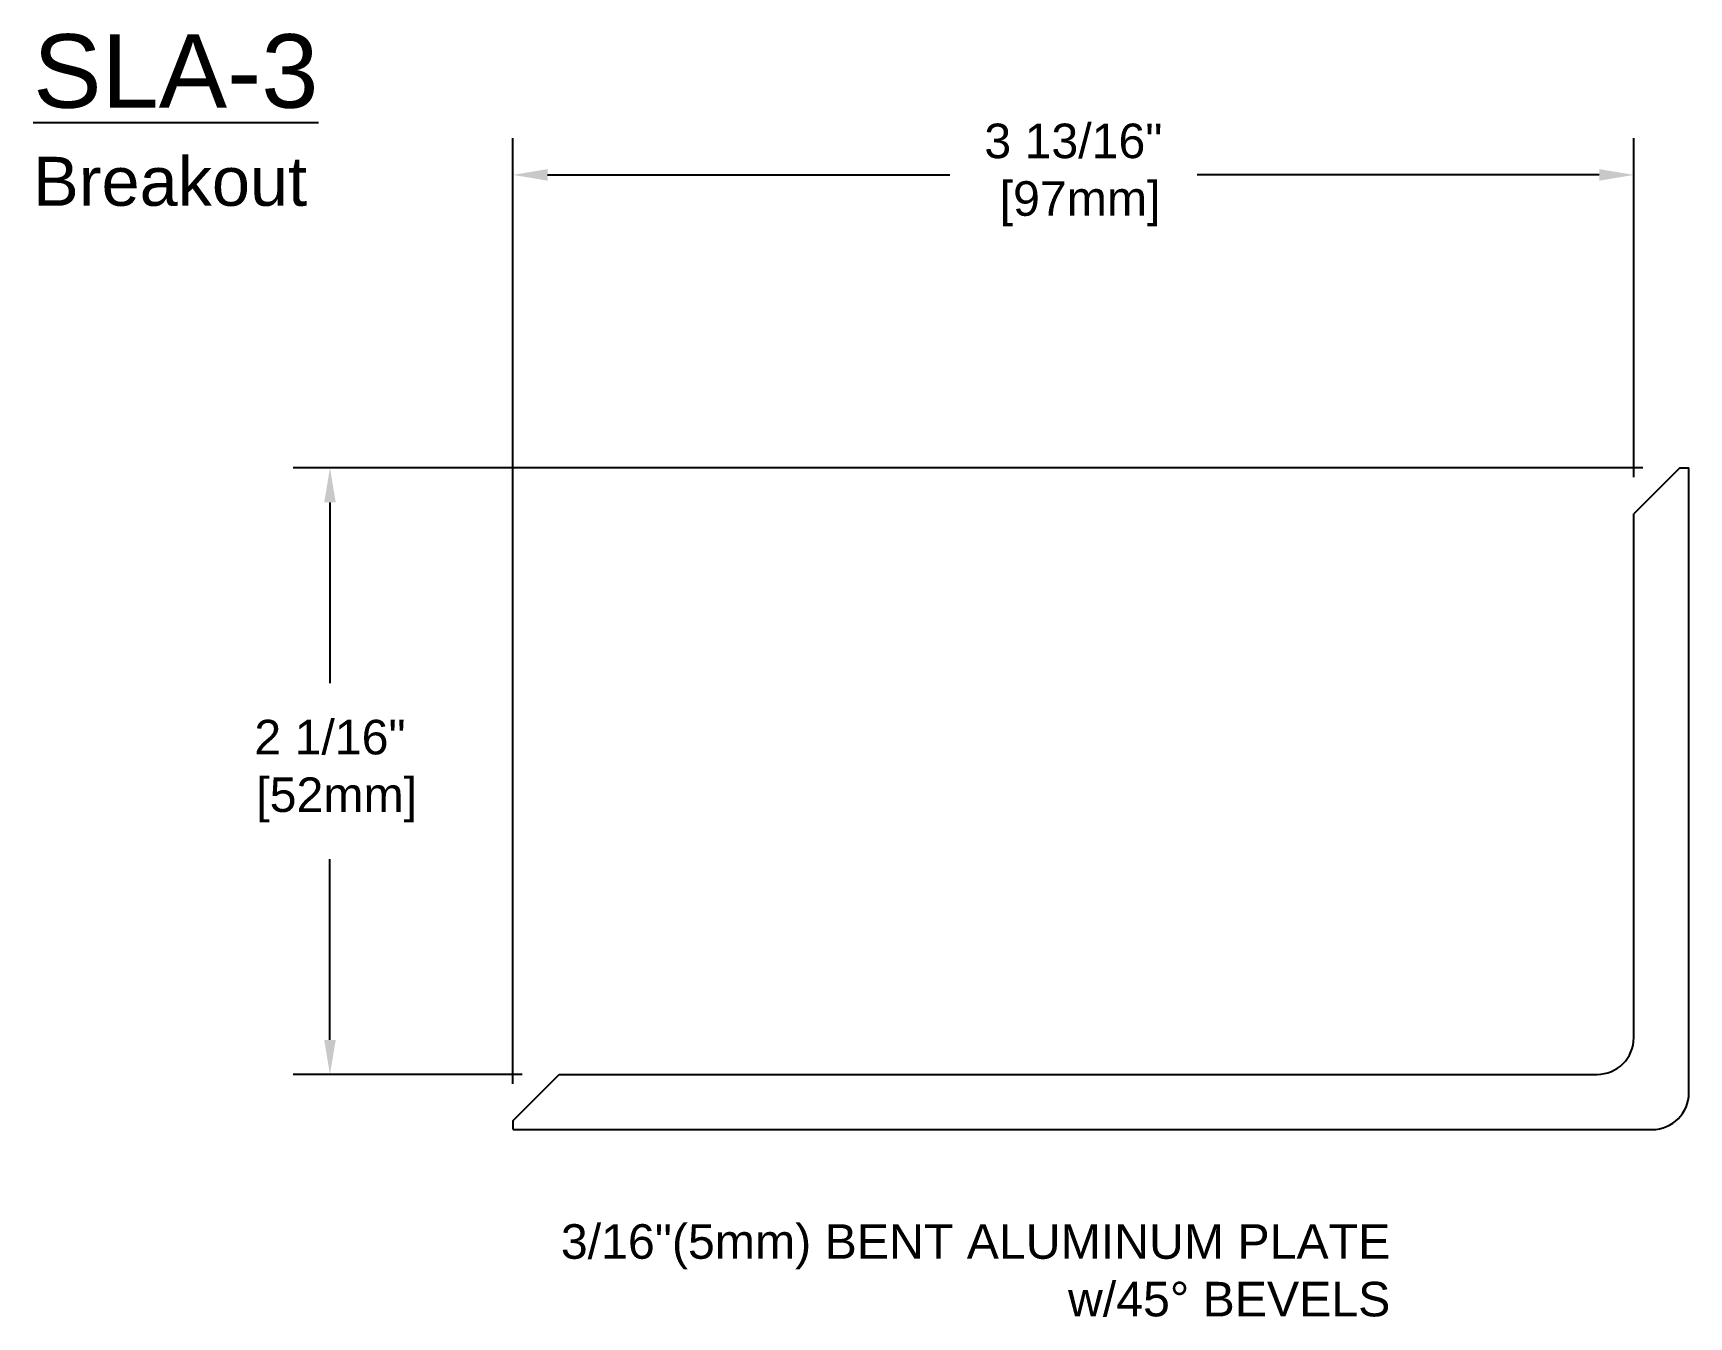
# Model space of a CAD drawing. Header units: inches. Extents: x -5.3 to 16.9, y 1.3 to 9.1.
# Drawn here: x 11.27 to 16.9, y 4.77 to 9.13 of the extents above; entities that cross this region are included whole.
import ezdxf

# ---------------------------------------------------------------- set-up
doc = ezdxf.new("R2010")
doc.units = ezdxf.units.IN
doc.header["$MEASUREMENT"] = 0
for name, color, linetype in [('Conditions', 1, 'Continuous'), ('Dimensions', 3, 'Continuous'), ('Metals', 7, 'Continuous'), ('Text', 2, 'Continuous')]:
    doc.layers.add(name, color=color, linetype=linetype)
doc.styles.add('Arial', font='arial.ttf')
doc.dimstyles.new('ARIAL', dxfattribs={"dimtxt": 0.1175, "dimasz": 0.1175, "dimexe": 0.125, "dimexo": 0.125, "dimgap": 0.125, "dimtad": 0, "dimtih": 1, "dimtoh": 1, "dimdec": 4, "dimzin": 0, "dimdsep": 46, "dimlunit": 4, "dimtxsty": 'Arial', "dimcen": 0.09, "dimadec": 0, "dimazin": 0, "dimtfac": 1, "dimtdec": 4, "dimtofl": 0, "dimtmove": 0, "dimatfit": 3, "dimfxl": 0, "dimfrac": 2, "dimtolj": 1, "dimtzin": 0, "dimarcsym": 0})

# ---------------------------------------------------------------- blocks, each defined once
blk = doc.blocks.new('PLATE4')
at = {"layer": 'Metals'}
for p, q in [((6.7958, 7.8318), (6.6396, 7.6756)), ((6.7958, 7.8318), (6.8271, 7.8318)), ((6.8271, 5.7068), (6.8271, 7.8318)), ((6.6396, 5.8943), (6.6396, 7.6756)), ((2.8271, 5.6125), (2.9839, 5.7693)), ((2.9839, 5.7693), (6.5146, 5.7693)), ((2.8271, 5.5818), (2.8271, 5.6125)), ((2.8271, 5.5818), (6.7021, 5.5818))]:
    blk.add_line(p, q, dxfattribs=at)
for centre in [(6.5146, 5.8943), (6.7021, 5.7068)]:
    blk.add_arc(centre, 0.125, 270, 0, dxfattribs=at)
blk = doc.blocks.new('*D19')
at = {"layer": 'Defpoints', "color": 0}
for p in [(16.7146, 8.6481), (16.7146, 7.4958), (12.9021, 5.4327)]:
    blk.add_point(p, dxfattribs=at)
at = {"layer": 'Dimensions', "color": 0, "lineweight": -2}
for p, q in [((12.9021, 5.5577), (12.9021, 8.7731)), ((16.7146, 7.6208), (16.7146, 8.7731)), ((13.0196, 8.6481), (14.3877, 8.6481)), ((16.5971, 8.6481), (15.2291, 8.6481))]:
    blk.add_line(p, q, dxfattribs=at)
at = {"layer": 'Dimensions', "color": 0}
for points in [[(13.0196, 8.6677), (13.0196, 8.6285), (12.9021, 8.6481)], [(16.5971, 8.6677), (16.5971, 8.6285), (16.7146, 8.6481)]]:
    blk.add_solid(points, dxfattribs=at)
at = {"layer": 'Dimensions', "color": 0, "insert": (14.8084, 8.6481), "char_height": 0.1175, "attachment_point": 5, "style": 'Arial'}
blk.add_mtext('\\A1;3 13/16"\\P [97mm]', dxfattribs=at)
blk = doc.blocks.new('*D20')
at = {"layer": 'Defpoints', "color": 0}
for p in [(16.8709, 7.652), (12.2796, 5.5895), (13.0589, 5.5895)]:
    blk.add_point(p, dxfattribs=at)
at = {"layer": 'Dimensions', "color": 0, "lineweight": -2}
for p, q in [((16.7459, 7.652), (12.1546, 7.652)), ((12.2796, 7.5345), (12.2796, 6.92)), ((12.2796, 5.707), (12.2796, 6.3216)), ((12.9339, 5.5895), (12.1546, 5.5895))]:
    blk.add_line(p, q, dxfattribs=at)
at = {"layer": 'Dimensions', "color": 0}
for points in [[(12.26, 7.5345), (12.2992, 7.5345), (12.2796, 7.652)], [(12.26, 5.707), (12.2992, 5.707), (12.2796, 5.5895)]]:
    blk.add_solid(points, dxfattribs=at)
at = {"layer": 'Dimensions', "color": 0, "insert": (12.2796, 6.6208), "char_height": 0.1175, "attachment_point": 5, "style": 'Arial'}
blk.add_mtext('\\A1;2 1/16"\\P [52mm]', dxfattribs=at)

msp = doc.modelspace()

# ---------------------------------------------------------------- block references
at = {"layer": 'Conditions'}
msp.add_blockref('PLATE4', (10.07509, -0.17976), dxfattribs=at)

# ---------------------------------------------------------------- texts
at = {"layer": 'Text', "insert": (11.26977, 9.12645), "char_height": 0.25, "width": 4.9391187, "attachment_point": 1, "style": 'Arial'}
msp.add_mtext('{\\LSLA-3\\P\\H0.6667x;\\lBreakout}', dxfattribs=at)
at = {"layer": 'Text', "insert": (15.88658, 5.08015), "char_height": 0.1175, "attachment_point": 3, "style": 'Arial'}
msp.add_mtext('3/16"(5mm) BENT ALUMINUM PLATE\\Pw/45° BEVELS', dxfattribs=at)

# ---------------------------------------------------------------- dimensions: what is measured, and where the dimension line sits
at = {"layer": 'Dimensions'}
dim = msp.add_linear_dim(base=(16.71465, 8.64813), p1=(12.90215, 5.43275), p2=(16.71465, 7.49579), dimstyle='ARIAL', override={"dimpost": '\\X'}, dxfattribs=at)
dim.commit()
dim.dimension.update_dxf_attribs({"geometry": '*D19', "text_midpoint": (14.8084, 8.64813), "dimtype": 160})
dim = msp.add_linear_dim(base=(12.27961, 5.58954), p1=(16.8709, 7.65204), p2=(13.05894, 5.58954), angle=90, dimstyle='ARIAL', override={"dimpost": '\\X'}, dxfattribs=at)
dim.commit()
dim.dimension.update_dxf_attribs({"geometry": '*D20', "text_midpoint": (12.27961, 6.62079), "dimtype": 160})

doc.saveas('drawing.dxf')
